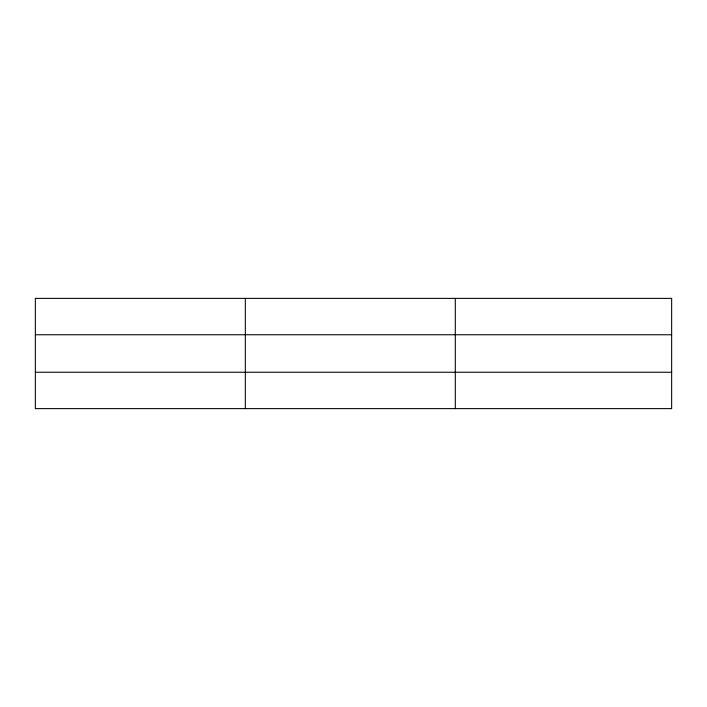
<?xml version="1.0" encoding="UTF-8"?>
<svg xmlns="http://www.w3.org/2000/svg" width="707" height="707" viewBox="0 0 707 707"><rect width="100%" height="100%" fill="white"/><g stroke="black" fill="none" stroke-linecap="round" stroke-linejoin="round"><path stroke-width="1.06" d="M245.329 408.619L245.329 298.381M455.308 408.619L455.308 298.381M35.35 334.756L671.65 334.756M35.35 372.244L671.65 372.244M671.65 298.381L671.65 408.619L35.35 408.619L35.35 298.381L671.65 298.381"/></g></svg>
